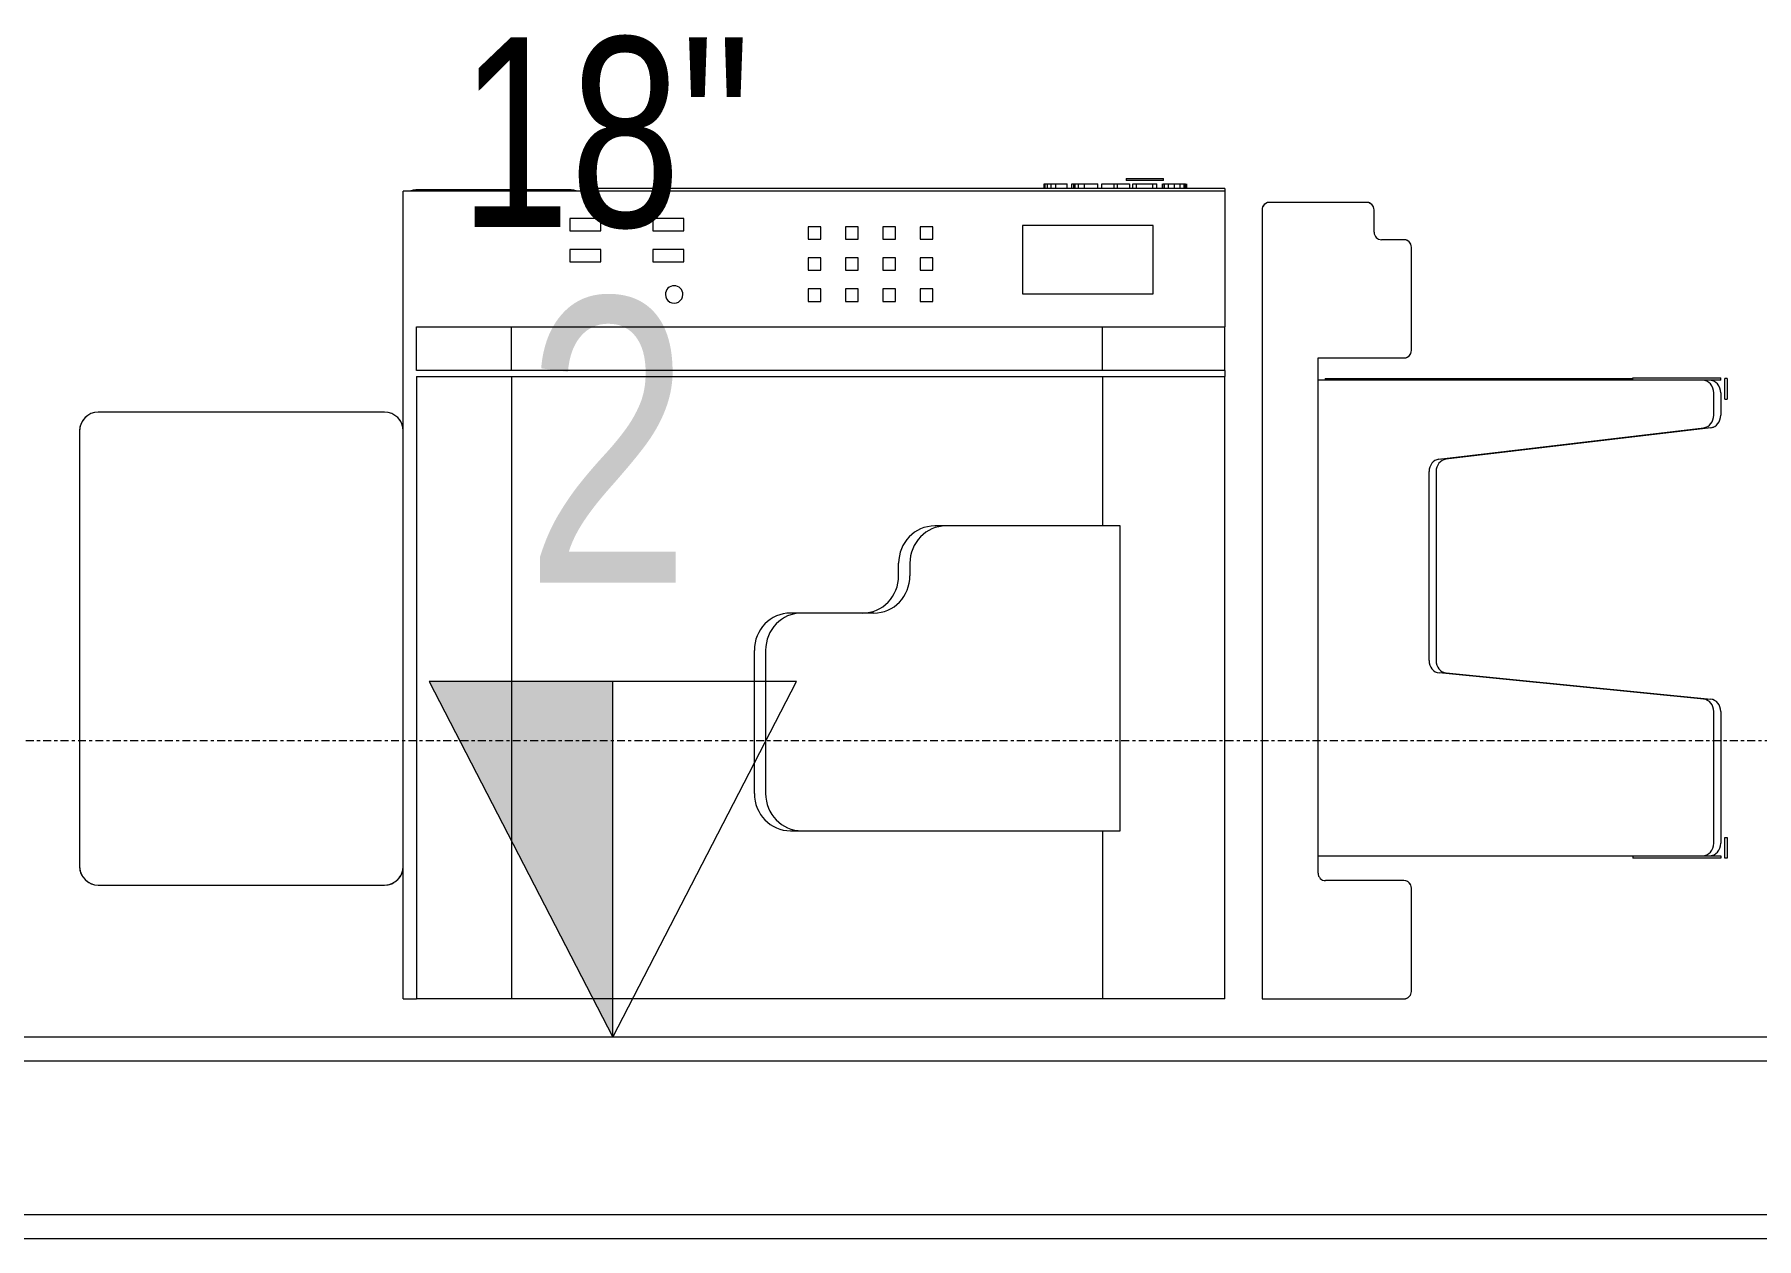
# Model space of a CAD drawing. Header units: inches. Extents: x -1205 to 1409, y -1117 to 895.
# Drawn here: x -62.7 to -8.2, y 506.8 to 544.9 of the extents above; entities that cross this region are included whole.
import ezdxf

# ---------------------------------------------------------------- set-up
doc = ezdxf.new("R2010")
doc.units = ezdxf.units.IN
doc.header["$MEASUREMENT"] = 0
doc.linetypes.add('Grid Line 1_4_', pattern=[0.4375, 0.25, -0.0625, 0.0625, -0.0625])
for name, color, linetype, lineweight in [('A-ANNO-NOTE', 131, 'Continuous', 9), ('A-WALL', 113, 'Continuous', 13), ('I-WALL', 2, 'Continuous', 13), ('Q-SPCQ', 91, 'Continuous', 13), ('S-GRID', 1, 'Continuous', 9)]:
    doc.layers.add(name, color=color, linetype=linetype, lineweight=lineweight)
doc.styles.add('Arial_1', font='arial.ttf', dxfattribs={"width": 0.75, "height": 9})
doc.styles.add('Arial_2', font='arial.ttf', dxfattribs={"width": 0.75, "height": 6})

# ---------------------------------------------------------------- blocks, each defined once
blk = doc.blocks.new('Copier-Floor - Copier-Floor-V94-8TH FLOOR TELECOM PLAN')
at = {"layer": 'Q-SPCQ', "color": 53, "lineweight": 9}
for p, q in [((-18.898, 11.575), (-18.898, 8.307)), ((-14.173, 11.811), (-18.661, 11.811)), ((-14.173, -13.15), (-14.173, 11.811)), ((-12.992, 11.811), (-12.992, -7.874)), ((-12.992, 11.811), (-12.402, 11.811)), ((-12.402, 11.811), (-10.296, 11.811)), ((-10.296, 11.811), (-9.725, 11.811)), ((-9.725, 11.811), (-9.129, 11.811)), ((-9.129, 11.811), (9.572, 11.811)), ((-9.129, 6.496), (-9.129, 11.811)), ((9.572, 11.811), (10.244, 11.811)), ((9.572, -7.874), (9.572, 11.811)), ((10.244, 11.811), (10.78, 11.811)), ((10.78, 11.811), (11.978, 11.811)), ((11.978, 11.811), (12.569, 11.811)), ((12.569, -7.874), (12.569, 11.811)), ((12.992, 11.811), (12.569, 11.811)), ((12.992, 11.811), (12.992, -13.156)), ((22.638, 8.212), (13.583, 8.212)), ((-18.661, 8.071), (-16.181, 8.071)), ((-15.945, 7.835), (-15.945, -8.465)), ((-28.888, 6.708), (-28.888, 7.365)), ((-28.888, 7.365), (-28.809, 7.365)), ((-28.809, 7.365), (-28.809, 6.708)), ((-28.681, 7.361), (-25.9, 7.361)), ((-28.681, 7.283), (-28.681, 7.361)), ((-25.9, 7.283), (-28.681, 7.283)), ((-28.111, 7.283), (-28.333, 7.283)), ((-15.945, 7.283), (-28.111, 7.283)), ((-25.9, 7.283), (-25.9, 7.361)), ((23.228, -6.158), (23.228, 7.622)), ((-28.809, 6.708), (-28.888, 6.708)), ((-28.681, 2.722), (-28.681, 6.889)), ((-28.459, 6.889), (-28.459, 2.722)), ((0.388, 6.496), (-9.69, 6.496)), ((-9.69, 6.496), (-9.69, -3.15)), ((0.745, 6.496), (0.388, 6.496)), ((1.529, 0.787), (1.529, 5.315)), ((1.885, 5.315), (1.885, 0.787)), ((-19.995, 1.501), (-28.364, 2.33)), ((-28.142, 2.33), (-19.773, 1.501)), ((-19.677, -4.869), (-19.677, 1.108)), ((-19.455, 1.108), (-19.455, -4.869)), ((-1.894, -0.394), (0.388, -0.394)), ((0.388, -0.394), (0.745, -0.394)), ((-3.035, -1.969), (-3.035, -1.575)), ((-2.678, -1.575), (-2.678, -1.969)), ((-9.69, -3.15), (-4.176, -3.15)), ((-9.129, -7.874), (-9.129, -3.15)), ((-4.176, -3.15), (-3.819, -3.15)), ((-28.37, -6.258), (-19.989, -5.261)), ((-19.767, -5.261), (-28.148, -6.258)), ((-19.802, -5.261), (-19.738, -5.253)), ((-28.681, -7.363), (-28.681, -6.65)), ((-28.459, -6.65), (-28.459, -7.363)), ((13.583, -6.748), (22.638, -6.748)), ((-28.888, -7.819), (-28.888, -7.163)), ((-28.809, -7.163), (-28.888, -7.163)), ((-28.809, -7.163), (-28.809, -7.819)), ((-28.888, -7.819), (-28.809, -7.819)), ((-28.681, -7.757), (-25.9, -7.757)), ((-28.681, -7.757), (-28.681, -7.836)), ((-25.9, -7.836), (-28.681, -7.836)), ((-28.333, -7.757), (-28.111, -7.757)), ((-28.111, -7.757), (-15.945, -7.757)), ((-25.9, -7.757), (-25.9, -7.836)), ((-16.167, -7.816), (-25.9, -7.816)), ((-16.167, -7.816), (-16.167, -7.757)), ((-12.402, -7.874), (-12.992, -7.874)), ((-12.992, -8.071), (-12.992, -7.874)), ((-12.992, -8.071), (-12.992, -9.449)), ((-12.992, -8.071), (-12.402, -8.071)), ((-10.296, -7.874), (-12.402, -7.874)), ((-12.402, -8.071), (-10.296, -8.071)), ((-9.725, -7.874), (-10.296, -7.874)), ((-10.296, -8.071), (-9.725, -8.071)), ((-9.129, -7.874), (-9.725, -7.874)), ((-9.725, -8.071), (-9.129, -8.071)), ((9.572, -7.874), (-9.129, -7.874)), ((-9.129, -8.071), (9.572, -8.071)), ((-9.129, -8.071), (-9.129, -9.449)), ((10.244, -7.874), (9.572, -7.874)), ((9.572, -8.071), (10.244, -8.071)), ((9.572, -8.071), (9.572, -9.449)), ((10.78, -7.874), (10.244, -7.874)), ((10.244, -8.071), (10.78, -8.071)), ((11.978, -7.874), (10.78, -7.874)), ((10.78, -8.071), (12.569, -8.071)), ((12.569, -7.874), (11.978, -7.874)), ((12.569, -8.071), (12.569, -9.449)), ((-18.898, -8.701), (-18.898, -11.969)), ((-15.945, -8.465), (-18.661, -8.465)), ((-12.402, -9.449), (-12.992, -9.449)), ((-12.992, -13.156), (-12.992, -9.449)), ((-10.296, -9.449), (-12.402, -9.449)), ((-9.725, -9.449), (-10.296, -9.449)), ((-9.129, -9.449), (-9.725, -9.449)), ((9.572, -9.449), (-9.129, -9.449)), ((10.244, -9.449), (9.572, -9.449)), ((10.78, -9.449), (10.244, -9.449)), ((12.569, -9.449), (10.78, -9.449)), ((-3.362, -10.253), (-3.756, -10.253)), ((-3.756, -10.253), (-3.756, -10.647)), ((-3.362, -10.647), (-3.362, -10.253)), ((-2.181, -10.253), (-2.575, -10.253)), ((-2.575, -10.253), (-2.575, -10.647)), ((-2.181, -10.647), (-2.181, -10.253)), ((-1, -10.253), (-1.394, -10.253)), ((-1.394, -10.253), (-1.394, -10.647)), ((-1, -10.647), (-1, -10.253)), ((0.181, -10.253), (-0.213, -10.253)), ((-0.213, -10.253), (-0.213, -10.647)), ((0.181, -10.647), (0.181, -10.253)), ((-6.596, -10.495), (-10.73, -10.495)), ((-10.73, -10.495), (-10.73, -12.66)), ((-6.596, -12.66), (-6.596, -10.495)), ((-3.756, -10.647), (-3.362, -10.647)), ((-2.575, -10.647), (-2.181, -10.647)), ((-1.394, -10.647), (-1, -10.647)), ((-0.213, -10.647), (0.181, -10.647)), ((-3.362, -11.237), (-3.756, -11.237)), ((-3.756, -11.237), (-3.756, -11.631)), ((-3.362, -11.631), (-3.362, -11.237)), ((-2.181, -11.237), (-2.575, -11.237)), ((-2.575, -11.237), (-2.575, -11.631)), ((-2.181, -11.631), (-2.181, -11.237)), ((-1, -11.237), (-1.394, -11.237)), ((-1.394, -11.237), (-1.394, -11.631)), ((-1, -11.631), (-1, -11.237)), ((0.181, -11.237), (-0.213, -11.237)), ((-0.213, -11.237), (-0.213, -11.631)), ((0.181, -11.631), (0.181, -11.237)), ((-3.756, -11.631), (-3.362, -11.631)), ((-2.575, -11.631), (-2.181, -11.631)), ((-1.394, -11.631), (-1, -11.631)), ((-0.213, -11.631), (0.181, -11.631)), ((5.098, -11.501), (4.114, -11.501)), ((4.114, -11.501), (4.114, -11.895)), ((4.114, -11.895), (5.098, -11.895)), ((5.098, -11.895), (5.098, -11.501)), ((7.723, -11.501), (6.739, -11.501)), ((6.739, -11.501), (6.739, -11.895)), ((6.739, -11.895), (7.723, -11.895)), ((7.723, -11.895), (7.723, -11.501)), ((-18.661, -12.205), (-17.953, -12.205)), ((-17.717, -12.441), (-17.717, -13.15)), ((-3.362, -12.221), (-3.756, -12.221)), ((-3.756, -12.221), (-3.756, -12.615)), ((-3.362, -12.615), (-3.362, -12.221)), ((-2.181, -12.221), (-2.575, -12.221)), ((-2.575, -12.221), (-2.575, -12.615)), ((-2.181, -12.615), (-2.181, -12.221)), ((-1, -12.221), (-1.394, -12.221)), ((-1.394, -12.221), (-1.394, -12.615)), ((-1, -12.615), (-1, -12.221)), ((0.181, -12.221), (-0.213, -12.221)), ((-0.213, -12.221), (-0.213, -12.615)), ((0.181, -12.615), (0.181, -12.221)), ((5.098, -12.486), (4.114, -12.486)), ((4.114, -12.486), (4.114, -12.879)), ((5.098, -12.879), (5.098, -12.486)), ((7.723, -12.486), (6.739, -12.486)), ((6.739, -12.486), (6.739, -12.879)), ((7.723, -12.879), (7.723, -12.486)), ((-10.73, -12.66), (-6.596, -12.66)), ((-3.756, -12.615), (-3.362, -12.615)), ((-2.575, -12.615), (-2.181, -12.615)), ((-1.394, -12.615), (-1, -12.615)), ((-0.213, -12.615), (0.181, -12.615)), ((4.114, -12.879), (5.098, -12.879)), ((6.739, -12.879), (7.723, -12.879)), ((-17.48, -13.386), (-14.409, -13.386)), ((-12.992, -13.746), (-12.992, -13.156)), ((12.992, -13.156), (12.992, -13.746)), ((-12.992, -13.746), (12.992, -13.746)), ((-12.992, -13.824), (-12.992, -13.747)), ((-12.992, -13.824), (6.89, -13.824)), ((-11.78, -13.976), (-11.78, -13.823)), ((-11.75, -13.823), (-11.75, -13.976)), ((-11.708, -13.976), (-11.75, -13.976)), ((-11.708, -13.823), (-11.708, -13.976)), ((-11.585, -13.976), (-11.708, -13.976)), ((-11.585, -13.823), (-11.585, -13.976)), ((-11.405, -13.976), (-11.585, -13.976)), ((-11.405, -13.822), (-11.405, -13.976)), ((-11.214, -13.976), (-11.405, -13.976)), ((-11.214, -13.822), (-11.214, -13.976)), ((-11.086, -13.976), (-11.214, -13.976)), ((-11.086, -13.822), (-11.086, -13.976)), ((-11.038, -13.976), (-11.086, -13.976)), ((-11.055, -14.081), (-9.874, -14.081)), ((-11.055, -14.081), (-11.055, -14.14)), ((-9.874, -14.14), (-11.055, -14.14)), ((-11.038, -13.822), (-11.038, -13.976)), ((-11.023, -13.822), (-11.023, -13.976)), ((-10.841, -13.822), (-10.841, -13.976)), ((-10.72, -13.976), (-10.841, -13.976)), ((-10.72, -13.822), (-10.72, -13.976)), ((-10.205, -13.976), (-10.72, -13.976)), ((-10.205, -13.821), (-10.205, -13.976)), ((-10.084, -13.976), (-10.205, -13.976)), ((-10.084, -13.821), (-10.084, -13.976)), ((-9.985, -13.976), (-9.985, -13.821)), ((-9.598, -13.976), (-9.985, -13.976)), ((-9.874, -14.14), (-9.874, -14.081)), ((-9.598, -13.821), (-9.598, -13.976)), ((-9.495, -13.976), (-9.598, -13.976)), ((-9.495, -13.821), (-9.495, -13.976)), ((-9.108, -13.976), (-9.495, -13.976)), ((-9.108, -13.82), (-9.108, -13.976)), ((-8.979, -13.82), (-8.979, -13.976)), ((-8.561, -13.976), (-8.979, -13.976)), ((-8.561, -13.82), (-8.561, -13.976)), ((-8.367, -13.976), (-8.561, -13.976)), ((-8.367, -13.819), (-8.367, -13.976)), ((-8.261, -13.976), (-8.367, -13.976)), ((-8.261, -13.819), (-8.261, -13.976)), ((-8.221, -13.976), (-8.261, -13.976)), ((-8.221, -13.819), (-8.221, -13.976)), ((-8.161, -13.976), (-8.221, -13.976)), ((-8.161, -13.819), (-8.161, -13.976)), ((-8.009, -13.819), (-8.009, -13.976)), ((-7.65, -13.976), (-8.009, -13.976)), ((-7.65, -13.819), (-7.65, -13.976)), ((-7.505, -13.976), (-7.65, -13.976)), ((-7.505, -13.818), (-7.505, -13.976)), ((-7.388, -13.976), (-7.505, -13.976)), ((-7.388, -13.818), (-7.388, -13.976)), ((-7.311, -13.976), (-7.388, -13.976)), ((-7.311, -13.818), (-7.311, -13.976)), ((-7.283, -13.976), (-7.311, -13.976)), ((-7.283, -13.818), (-7.283, -13.976)), ((6.89, -13.747), (6.89, -13.824)), ((7.677, -13.78), (12.598, -13.78))]:
    blk.add_line(p, q, dxfattribs=at)
for centre, radius, start, end in [((-18.661, 11.575), 0.236, 90, 180), ((-18.661, 11.575), 0.236, 90, 150), ((-18.661, 8.307), 0.236, 180, 270), ((-18.661, 8.307), 0.236, 210, 270), ((13.583, 7.622), 0.591, 90, 180), ((13.583, 7.622), 0.591, 90, 120), ((22.638, 7.622), 0.591, 0, 90), ((22.638, 7.622), 0.591, 45, 75), ((-16.181, 7.835), 0.236, 0, 90), ((13.583, 7.622), 0.591, 139.3124, 165), ((22.638, 7.622), 0.591, 0, 30), ((13.583, -6.158), 0.591, 180, 270), ((13.583, -6.158), 0.591, 195, 255), ((22.638, -6.158), 0.591, 270, 360), ((22.638, -6.158), 0.591, 300, 360), ((-18.661, -8.701), 0.236, 90, 180), ((-18.661, -8.701), 0.236, 90, 150), ((4.423, -10.473), 0.276, 360, 180), ((4.423, -10.473), 0.276, 180, 360), ((-18.661, -11.969), 0.236, 180, 270), ((-18.661, -11.969), 0.236, 210, 270), ((-17.953, -12.441), 0.236, 0, 90), ((-17.48, -13.15), 0.236, 180, 270), ((-17.48, -13.15), 0.236, 210, 270), ((-14.409, -13.15), 0.236, 270, 360), ((-14.409, -13.15), 0.236, 270, 330), ((7.677, -13.386), 0.394, 247.4142, 270), ((12.598, -13.386), 0.394, 270, 292.5858)]:
    blk.add_arc(centre, radius, start, end, dxfattribs=at)
for centre, major_axis, ratio, start_param, end_param in [((-28.333, 6.889), (0, 0.394), 0.882948, 0, 1.570796), ((-28.111, 6.889), (0, 0.394), 0.882948, 0, 1.570796), ((-28.333, 6.889), (0, 0.394), 0.882948, 0, 0.261799), ((0.388, 5.315), (0, 1.181), 0.965926, 4.712389, 6.283185), ((0.745, 5.315), (0, 1.181), 0.965926, 4.712389, 6.283185), ((-28.333, 2.722), (0, 0.394), 0.882948, 1.570796, 3.054326), ((-28.111, 2.722), (0, 0.394), 0.882948, 1.570796, 3.054326), ((-28.333, 2.722), (0, 0.394), 0.882948, 2.807071, 3.054326), ((-20.025, 1.108), (0, 0.394), 0.882948, 5.948664, 6.195919), ((-20.025, 1.108), (0, 0.394), 0.882948, 4.712389, 6.195919), ((-19.803, 1.108), (0, 0.394), 0.882948, 4.712389, 6.195919), ((0.388, 0.787), (0, 1.181), 0.965926, 3.141593, 4.712389), ((0.745, 0.787), (0, 1.181), 0.965926, 3.141593, 4.712389), ((-1.894, -1.575), (0, 1.181), 0.965926, 0, 1.570796), ((-1.537, -1.575), (0, 1.181), 0.965926, 0, 1.570796), ((-4.176, -1.969), (0, 1.181), 0.965926, 3.141593, 4.712389), ((-3.819, -1.969), (0, 1.181), 0.965926, 3.141593, 4.712389), ((-20.025, -4.869), (0, 0.394), 0.882948, 3.246312, 4.712389), ((-19.803, -4.869), (0, 0.394), 0.882948, 3.246312, 4.712389), ((-20.025, -4.869), (0, 0.394), 0.882948, 3.246312, 3.490659), ((-28.333, -6.65), (0, 0.394), 0.882948, 0.10472, 1.570796), ((-28.111, -6.65), (0, 0.394), 0.882948, 0.10472, 1.570796), ((-28.333, -6.65), (0, 0.394), 0.882948, 0.10472, 0.349066), ((-28.111, -6.65), (0, 0.394), 0.882948, 0.10472, 0.349066), ((-28.333, -7.363), (0, 0.394), 0.882948, 1.570796, 3.141593), ((-28.111, -7.363), (0, 0.394), 0.882948, 1.570796, 3.141593), ((-28.333, -7.363), (0, 0.394), 0.882948, 2.879793, 3.141593)]:
    blk.add_ellipse(centre, major_axis=major_axis, ratio=ratio, start_param=start_param, end_param=end_param, dxfattribs=at)
blk = doc.blocks.new('Wall Base - Wall Base-5492003-8TH FLOOR TELECOM PLAN')
at = {"layer": 'A-WALL', "color": 253}
for p, q in [((16.953, 513.131), (-64.378, 513.131)), ((-70.003, 506.756), (90.864, 506.756))]:
    blk.add_line(p, q, dxfattribs=at)
blk = doc.blocks.new('18433_1 - AEO NY - CENTRAL_rvt-1-8TH FLOOR TELECOM PLAN')
at = {"layer": 'I-WALL', "color": 253}
for p, q in [((-65.128, 512.381), (85.989, 512.381)), ((90.864, 507.506), (-65.128, 507.506))]:
    blk.add_line(p, q, dxfattribs=at)
at = {"layer": 'S-GRID', "linetype": 'Grid Line 1_4_'}
blk.add_line((965.79, 522.506), (-931.823, 522.506), dxfattribs=at)
at = {"color": 53, "lineweight": 9, "rotation": 180}
blk.add_blockref('Copier-Floor - Copier-Floor-V94-8TH FLOOR TELECOM PLAN', (-38.032, 526.151), dxfattribs=at)
at = {"color": 53, "lineweight": 9}
blk.add_blockref('Wall Base - Wall Base-5492003-8TH FLOOR TELECOM PLAN', (0, 0), dxfattribs=at)

msp = doc.modelspace()

# ---------------------------------------------------------------- block references
at = {"lineweight": 5}
msp.add_blockref('18433_1 - AEO NY - CENTRAL_rvt-1-8TH FLOOR TELECOM PLAN', (0, 0), dxfattribs=at)

# ---------------------------------------------------------------- next in the draw order: hatches: boundary and pattern name
at = {"layer": 'A-ANNO-NOTE'}
msp.add_hatch(color=256, dxfattribs=at).paths.add_polyline_path([(-44.392, 513.131), (-44.392, 524.381), (-50.199, 524.381), (-46.981, 518.147)], flags=0)

# ---------------------------------------------------------------- next in the draw order: linework, layer by layer
for p, q in [((-44.392, 524.381), (-50.199, 524.381)), ((-50.199, 524.381), (-44.392, 513.131)), ((-44.392, 513.131), (-44.392, 524.381))]:
    msp.add_line(p, q, dxfattribs=at)
at = {"layer": 'A-ANNO-NOTE', "lineweight": 20}
for p, q in [((-50.199, 524.381), (-44.392, 513.131)), ((-38.586, 524.381), (-50.199, 524.381)), ((-44.392, 513.131), (-38.586, 524.381))]:
    msp.add_line(p, q, dxfattribs=at)

# ---------------------------------------------------------------- next in the draw order: texts
at = {"layer": 'A-ANNO-NOTE', "attachment_point": 1}
for s, insert, char_height, width, style in [('18"', (-49.242, 544.761), 6, 11.3625, 'Arial_2'), ('2', (-47.172, 536.509), 9, 6.363, 'Arial_1')]:
    msp.add_mtext(s, dxfattribs=dict(at, insert=insert, char_height=char_height, width=width, style=style))

doc.saveas('drawing.dxf')
